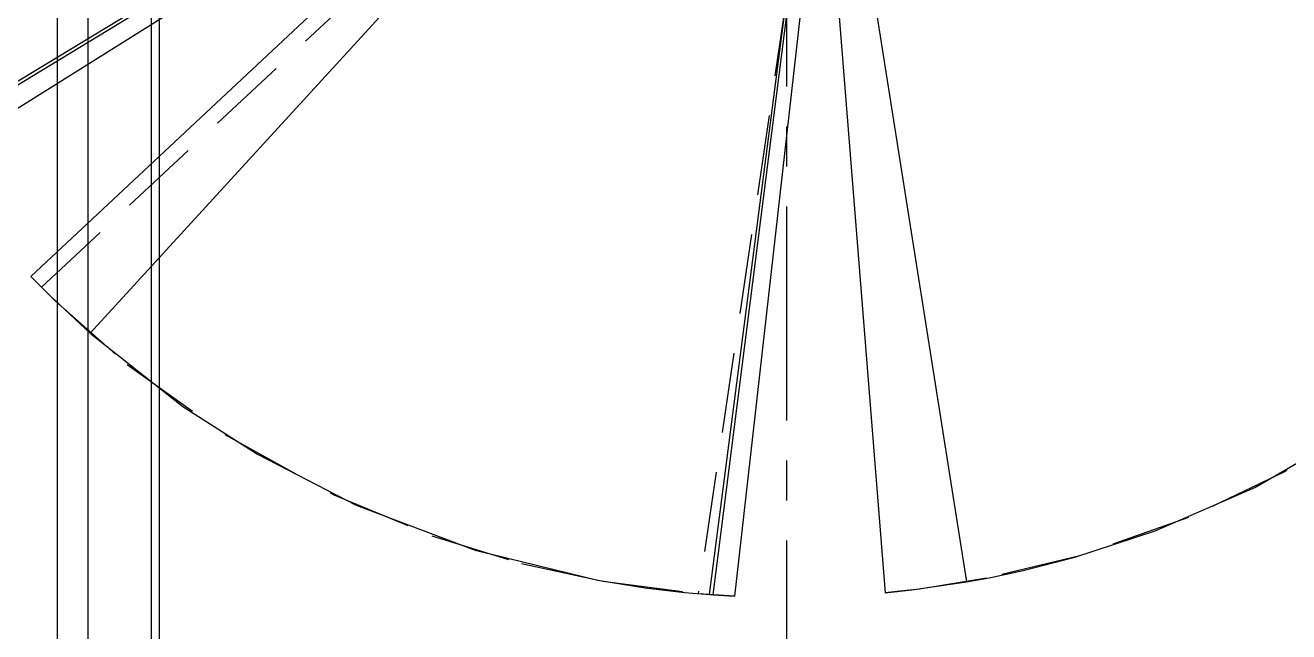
# Model space of a CAD drawing. Header units: metres. Extents: x -18 to 410, y -32 to 287.
# Drawn here: x 20.78 to 68.05, y 68.67 to 91.37 of the extents above; entities that cross this region are included whole.
import ezdxf

# ---------------------------------------------------------------- set-up
doc = ezdxf.new("R2010")
doc.units = ezdxf.units.M
doc.linetypes.add('CENTER2', pattern=[12.5, 8, -1.5, 1.5, -1.5])
doc.linetypes.add('DASHED', pattern=[4.5, 3, -1.5])
for name, color, linetype in [('DIM', 2, 'Continuous'), ('HIDDEN', 9, 'DASHED'), ('VISIBLE', 3, 'Continuous')]:
    doc.layers.add(name, color=color, linetype=linetype)

msp = doc.modelspace()

# ---------------------------------------------------------------- linework, layer by layer
at = {"layer": 'CENTER2', "color": 3, "linetype": 'CENTER2'}
msp.add_line((49.269, 64.08), (49.269, 154.371), dxfattribs=at)
at = {"layer": 'DIM', "color": 2}
for p, q in [((21.977, 178.5), (21.977, 56.5)), ((23.126, 178.5), (23.126, 48.5)), ((25.497, 178.5), (25.497, 40.5)), ((25.794, 178.5), (25.794, 28.5))]:
    msp.add_line(p, q, dxfattribs=at)
at = {"layer": 'HIDDEN'}
for p, q in [((21.39, 81.563), (37.857, 96.922)), ((49.269, 92.444), (45.955, 70.092))]:
    msp.add_line(p, q, dxfattribs=at)
for points in [[(21.39, 81.563), (20.995, 81.967)], [(77.799, 82.235), (74.922, 79.487), (71.808, 77.063), (67.891, 74.647), (64.293, 72.939), (60.234, 71.513), (56.744, 70.669), (54.237, 70.267)], [(21.908, 81.051), (21.39, 81.563)], [(21.908, 81.051), (24.599, 78.667), (28.251, 76.049), (32.322, 73.796), (35.997, 72.262), (39.35, 71.225), (42.389, 70.559), (45.955, 70.092)], [(47.316, 70), (45.955, 70.092)], [(53.514, 70.182), (52.952, 70.124)], [(54.237, 70.267), (53.514, 70.182)]]:
    msp.add_lwpolyline(points, dxfattribs=at)
at = {"layer": 'VISIBLE'}
for p, q in [((16.842, 87.068), (35.642, 98.455)), ((35.706, 98.384), (16.926, 86.945)), ((36.02, 97.994), (17.384, 86.295)), ((37.011, 96.968), (20.995, 81.967)), ((38.027, 96.045), (23.212, 79.84)), ((52.563, 92.218), (55.994, 70.532)), ((46.375, 70.058), (49.193, 91.856)), ((46.523, 70.048), (49.289, 91.862)), ((49.79, 91.865), (47.316, 70)), ((51.21, 91.999), (52.952, 70.124))]:
    msp.add_line(p, q, dxfattribs=at)
for points in [[(20.995, 81.967), (21.7, 81.254)], [(55.994, 70.532), (56.839, 70.688), (58.119, 70.962), (60.043, 71.458), (63.05, 72.449), (66.778, 74.07), (70.9, 76.445), (74.365, 79.016), (77.442, 81.862)], [(21.7, 81.254), (23.212, 79.84)], [(23.212, 79.84), (26.674, 77.102), (29.465, 75.31), (33.16, 73.407), (37.619, 71.719), (42.205, 70.592), (43.976, 70.31), (45.441, 70.138)], [(53.949, 70.231), (55.994, 70.532)], [(45.441, 70.138), (46.375, 70.058)], [(46.375, 70.058), (46.523, 70.048)], [(46.523, 70.048), (47.316, 70)], [(52.952, 70.124), (53.949, 70.231)]]:
    msp.add_lwpolyline(points, dxfattribs=at)

doc.saveas('drawing.dxf')
